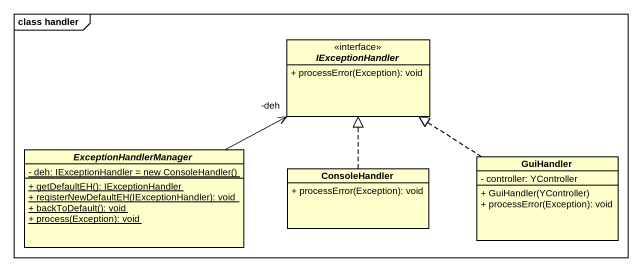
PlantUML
@startuml
mainframe class handler
hide circle
hide empty members
skinparam classAttributeIconSize 0
interface IExceptionHandler <<interface>> {
  + processError(Exception): void
}
abstract class ExceptionHandlerManager {
  {static} {field} - deh: IExceptionHandler = new ConsoleHandler()
  {static} + getDefaultEH(): IExceptionHandler
  {static} + registerNewDefaultEH(IExceptionHandler): void
  {static} + backToDefault(): void
  {static} + process(Exception): void
}
class ConsoleHandler {
  + processError(Exception): void
}
class GuiHandler {
  - controller: YController
  + GuiHandler(YController)
  + processError(Exception): void
}
ExceptionHandlerManager -right-> "-deh" IExceptionHandler
ConsoleHandler .up.|> IExceptionHandler
GuiHandler .up.|> IExceptionHandler
@enduml
